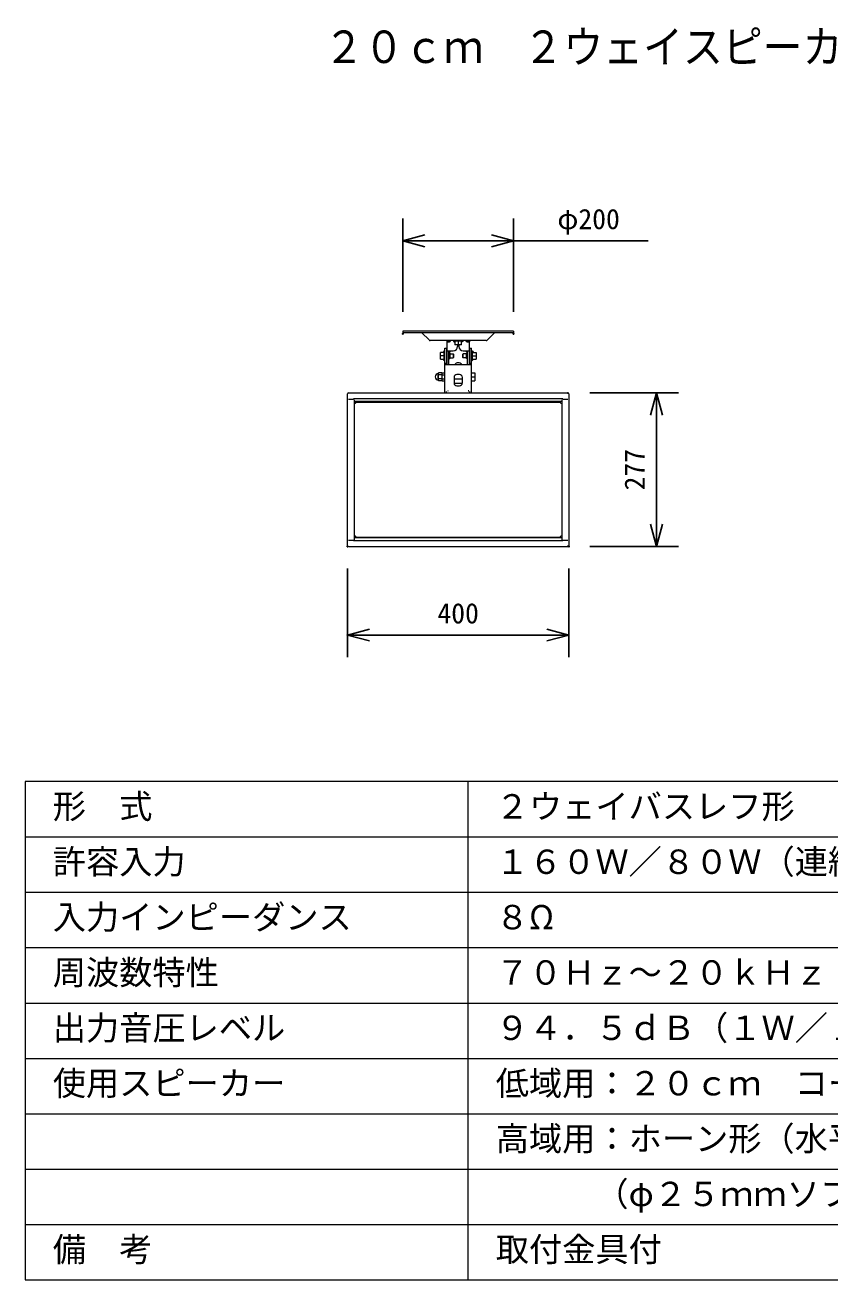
# Model space of a CAD drawing. Units: millimetres, scale not verified. Extents: x -62 to 63, y -56 to 57.
# Drawn here: x -62.5 to 10.2, y -56.5 to 56.8 of the extents above; entities that cross this region are included whole.
import ezdxf
from ezdxf.enums import TextEntityAlignment as Align

# ---------------------------------------------------------------- set-up
doc = ezdxf.new("R2010")
doc.units = ezdxf.units.MM
doc.header["$LTSCALE"] = 0.125
doc.header["$PDMODE"] = 32
doc.header["$PDSIZE"] = 0.0625
for name, color, linetype, lineweight in [('0-0_0', 7, 'Continuous', 25), ('0-1_WAKU', 1, 'Continuous', 18), ('0-4_GAIKEI', 1, 'Continuous', 18), ('0-5_SUNPO', 7, 'Continuous', 25)]:
    doc.layers.add(name, color=color, linetype=linetype, lineweight=lineweight)
doc.layers.add('0-2_MOJI1', color=7, linetype='Continuous')
doc.layers.add('0-6_DEFPOINTS', color=7, linetype='Continuous')
doc.styles.add('ＭＳ ゴシック', font='')
doc.styles.get('ＭＳ ゴシック').set_extended_font_data('MS Gothic')

# ---------------------------------------------------------------- blocks, each defined once
blk = doc.blocks.new('_OPEN30')
at = {"layer": '0-0_0'}
blk.add_line((0, 0), (-1, 0), dxfattribs=at)
blk.add_lwpolyline([(-1, 0.26795), (0, 0), (-1, -0.26795)], dxfattribs=at)
blk = doc.blocks.new('D7')
at = {"layer": '0-5_SUNPO'}
for p, q in [((-11.0483, 24.5644), (-3.0483, 24.5644)), ((-5.0483, 22.5644), (-5.0483, 12.7144)), ((-11.0483, 10.7144), (-3.0483, 10.7144))]:
    blk.add_line(p, q, dxfattribs=at)
at = {"layer": '0-6_DEFPOINTS'}
for p in [(-13.0483, 24.5644), (-13.0483, 10.7144), (-5.0483, 10.7144)]:
    blk.add_point(p, dxfattribs=at)
at = {"layer": '0-5_SUNPO', "xscale": 2, "yscale": 2}
for p, rotation in [((-5.0483, 24.5644), 90), ((-5.0483, 10.7144), 270)]:
    blk.add_blockref('_OPEN30', p, dxfattribs=dict(at, rotation=rotation))
at = {"layer": '0-5_SUNPO', "style": 'ＭＳ ゴシック'}
blk.add_text('277', height=1.833, rotation=90, dxfattribs=at).set_placement((-5.5483, 15.7644), align=Align.BOTTOM_LEFT)
blk = doc.blocks.new('D6')
at = {"layer": '0-5_SUNPO'}
for p, q in [((-32.9484, 8.7041), (-32.9484, 0.7041)), ((-12.9484, 8.7041), (-12.9484, 0.7041)), ((-14.9484, 2.7041), (-30.9484, 2.7041))]:
    blk.add_line(p, q, dxfattribs=at)
at = {"layer": '0-6_DEFPOINTS'}
for p in [(-32.9484, 10.7041), (-12.9484, 10.7041), (-32.9484, 2.7041)]:
    blk.add_point(p, dxfattribs=at)
at = {"layer": '0-5_SUNPO', "xscale": 2, "yscale": 2, "rotation": 180}
blk.add_blockref('_OPEN30', (-32.9484, 2.7041), dxfattribs=at)
at = {"layer": '0-5_SUNPO', "xscale": 2, "yscale": 2}
blk.add_blockref('_OPEN30', (-12.9484, 2.7041), dxfattribs=at)
at = {"layer": '0-5_SUNPO', "style": 'ＭＳ ゴシック'}
blk.add_text('400', height=1.833, dxfattribs=at).set_placement((-24.8234, 3.2041), align=Align.BOTTOM_LEFT)
blk = doc.blocks.new('D5')
at = {"layer": '0-5_SUNPO'}
for p, q in [((-27.9484, 31.9045), (-27.9484, 40.3045)), ((-17.9484, 31.9045), (-17.9484, 40.3045)), ((-25.9484, 38.3045), (-19.9484, 38.3045)), ((-17.9484, 38.3045), (-5.7817, 38.3045))]:
    blk.add_line(p, q, dxfattribs=at)
at = {"layer": '0-6_DEFPOINTS'}
for p in [(-17.9484, 38.3045), (-27.9484, 29.9045), (-17.9484, 29.9045)]:
    blk.add_point(p, dxfattribs=at)
at = {"layer": '0-5_SUNPO', "xscale": 2, "yscale": 2, "rotation": 180}
blk.add_blockref('_OPEN30', (-27.9484, 38.3045), dxfattribs=at)
at = {"layer": '0-5_SUNPO', "xscale": 2, "yscale": 2}
blk.add_blockref('_OPEN30', (-17.9484, 38.3045), dxfattribs=at)
at = {"layer": '0-5_SUNPO', "style": 'ＭＳ ゴシック'}
blk.add_text('φ200', height=1.833, dxfattribs=at).set_placement((-13.9901, 38.8045), align=Align.BOTTOM_LEFT)

msp = doc.modelspace()

# ---------------------------------------------------------------- linework, layer by layer
at = {"layer": '0-1_WAKU', "color": 4}
for p, q in [((62.5061, -11.4998), (-62.4939, -11.4998)), ((-22.4939, -56.4998), (-22.4939, -11.4998))]:
    msp.add_line(p, q, dxfattribs=at)
at = {"layer": '0-1_WAKU'}
for p, q in [((-62.4939, -16.4998), (62.5061, -16.4998)), ((-62.4939, -21.4998), (62.5061, -21.4998)), ((-62.4939, -26.4998), (62.5061, -26.4998)), ((-62.4939, -31.4998), (62.5061, -31.4998)), ((-62.4939, -36.4998), (62.5061, -36.4998)), ((-62.4939, -41.4998), (62.5061, -41.4998)), ((-62.4939, -46.4998), (62.5061, -46.4998)), ((-62.4939, -51.4998), (62.5061, -51.4998))]:
    msp.add_line(p, q, dxfattribs=at)
at = {"layer": '0-1_WAKU', "color": 4}
msp.add_lwpolyline([(-62.4939, -11.4998), (-62.4939, -56.4998), (62.5061, -56.4998)], dxfattribs=at)
at = {"layer": '0-4_GAIKEI', "color": 7}
for p, q in [((-28.3842, 29.1736), (-28.3842, 29.0136)), ((-18.3842, 29.1736), (-28.3842, 29.1736)), ((-18.3842, 29.0136), (-28.3842, 29.0136)), ((-26.0161, 28.3704), (-26.6592, 29.0136)), ((-20.7523, 28.3704), (-20.1092, 29.0136)), ((-19.9472, 29.0103), (-20.1124, 29.0103)), ((-19.9606, 29.0136), (-19.9606, 29.0103)), ((-19.9472, 29.0136), (-19.9472, 29.0103)), ((-18.3842, 29.1736), (-18.3842, 29.0136)), ((-20.8655, 28.3236), (-25.9029, 28.3236)), ((-24.5942, 27.6186), (-24.4342, 27.6186)), ((-24.5942, 23.5981), (-24.5942, 27.6186)), ((-24.4342, 27.6186), (-24.4342, 26.1769)), ((-24.3942, 28.1941), (-24.3942, 28.2836)), ((-24.3942, 26.1437), (-24.3942, 28.1936)), ((-24.394, 28.1936), (-24.1842, 28.1936)), ((-24.3898, 27.3936), (-23.8342, 27.3936)), ((-24.2342, 26.1436), (-24.2342, 27.3842)), ((-24.0842, 28.2936), (-24.0842, 28.3236)), ((-23.4342, 27.9236), (-23.4342, 27.7936)), ((-23.3342, 27.9236), (-23.3342, 27.7936)), ((-22.9342, 27.3936), (-22.3786, 27.3936)), ((-22.6842, 28.3236), (-22.6842, 28.2936)), ((-22.5842, 28.1936), (-22.3744, 28.1936)), ((-22.5342, 26.1436), (-22.5342, 27.3842)), ((-22.3742, 28.2836), (-22.3742, 28.1941)), ((-22.3742, 26.1437), (-22.3742, 28.1936)), ((-22.3342, 26.1769), (-22.3342, 27.6186)), ((-22.3342, 27.6186), (-22.1742, 27.6186)), ((-22.1742, 23.5981), (-22.1742, 27.6186)), ((-24.5799, 26.1436), (-22.1885, 26.1436)), ((-33.3842, 9.8275), (-33.3842, 23.4981)), ((-33.2842, 23.5981), (-13.4842, 23.5981)), ((-13.3842, 23.4981), (-13.3842, 9.8275)), ((-33.2842, 9.7275), (-13.4842, 9.7275))]:
    msp.add_line(p, q, dxfattribs=at)
at = {"layer": '0-4_GAIKEI'}
for p, q in [((-24.9942, 26.6492), (-24.9942, 27.2379)), ((-24.7171, 27.2436), (-24.9921, 27.2436)), ((-24.6442, 27.3811), (-24.7542, 27.2436)), ((-24.6442, 26.5061), (-24.6442, 27.3811)), ((-24.5942, 27.3811), (-24.6442, 27.3811)), ((-24.4329, 28.3036), (-24.4329, 28.3236)), ((-24.4329, 28.3036), (-24.1254, 28.3036)), ((-24.3944, 28.2936), (-24.2343, 28.2936)), ((-24.2342, 28.2836), (-24.2342, 28.1936)), ((-24.2337, 27.2936), (-24.1842, 27.2936)), ((-24.1192, 27.1936), (-24.1592, 27.1936)), ((-24.1254, 28.3036), (-24.1254, 28.3236)), ((-24.1192, 26.6936), (-24.1192, 27.1936)), ((-23.8217, 28.3236), (-23.8217, 28.2736)), ((-23.8217, 28.2736), (-23.6842, 28.1636)), ((-22.9467, 28.2736), (-23.8217, 28.2736)), ((-23.6842, 28.2007), (-23.6842, 27.9256)), ((-23.0899, 27.9236), (-23.6785, 27.9236)), ((-23.3842, 28.2007), (-23.3842, 27.9418)), ((-22.9467, 28.2736), (-23.0842, 28.1636)), ((-23.0842, 27.9256), (-23.0842, 28.2007)), ((-22.9467, 28.3236), (-22.9467, 28.2736)), ((-22.6492, 26.6936), (-22.6492, 27.1936)), ((-22.6092, 27.1936), (-22.6492, 27.1936)), ((-22.6429, 28.3036), (-22.6429, 28.3236)), ((-22.6429, 28.3036), (-22.3354, 28.3036)), ((-22.5842, 27.2936), (-22.5347, 27.2936)), ((-22.5342, 28.1936), (-22.5342, 28.2836)), ((-22.5341, 28.2936), (-22.3739, 28.2936)), ((-22.3354, 28.3036), (-22.3354, 28.3236)), ((-22.1742, 27.3811), (-22.1242, 27.3811)), ((-22.1242, 27.3811), (-22.1242, 26.5061)), ((-22.1242, 27.3811), (-22.0142, 27.2436)), ((-22.0513, 27.2436), (-21.7762, 27.2436)), ((-21.7742, 27.2379), (-21.7742, 26.6492)), ((-24.9921, 26.6436), (-24.7171, 26.6436)), ((-24.7171, 26.9436), (-24.976, 26.9436)), ((-24.6442, 26.5061), (-24.7542, 26.6436)), ((-24.5942, 26.5061), (-24.6442, 26.5061)), ((-24.4342, 26.2598), (-24.5942, 26.2598)), ((-24.4342, 27.1186), (-24.3942, 27.1186)), ((-24.4342, 26.7686), (-24.3942, 26.7686)), ((-24.1192, 26.6936), (-24.1592, 26.6936)), ((-24.1192, 27.1186), (-23.8254, 27.1186)), ((-24.1192, 26.7686), (-23.8254, 26.7686)), ((-23.7942, 27.0873), (-23.8255, 27.1186)), ((-23.7942, 26.7998), (-23.8255, 26.7686)), ((-23.8254, 27.1186), (-23.8254, 26.7686)), ((-23.7942, 27.0873), (-23.7942, 26.7998)), ((-22.9742, 27.0873), (-22.9429, 27.1186)), ((-22.9742, 26.7998), (-22.9742, 27.0873)), ((-22.9742, 26.7998), (-22.9429, 26.7686)), ((-22.9429, 26.7686), (-22.9429, 27.1186)), ((-22.6492, 27.1186), (-22.9429, 27.1186)), ((-22.6492, 26.7686), (-22.9429, 26.7686)), ((-22.6092, 26.6936), (-22.6492, 26.6936)), ((-22.3342, 27.1186), (-22.3742, 27.1186)), ((-22.3342, 26.7686), (-22.3742, 26.7686)), ((-22.1742, 26.2598), (-22.3342, 26.2598)), ((-22.1742, 26.5061), (-22.1242, 26.5061)), ((-22.1242, 26.5061), (-22.0142, 26.6436)), ((-22.0513, 26.9436), (-21.7924, 26.9436)), ((-22.0513, 26.6436), (-21.7762, 26.6436)), ((-25.1817, 24.7561), (-25.1817, 25.3311)), ((-25.1817, 25.3311), (-25.1692, 25.3311)), ((-25.1692, 25.3688), (-25.151, 25.4188)), ((-25.1692, 24.7183), (-25.1692, 25.3688)), ((-24.8624, 25.4188), (-25.151, 25.4188)), ((-24.8624, 25.2312), (-25.151, 25.2312)), ((-24.8624, 25.4188), (-24.8442, 25.3688)), ((-24.8442, 24.7183), (-24.8442, 25.3688)), ((-24.8259, 25.4188), (-24.8441, 25.3688)), ((-24.8259, 25.4188), (-24.6125, 25.4188)), ((-24.8259, 25.2312), (-24.6125, 25.2312)), ((-24.5942, 25.3686), (-24.6125, 25.4188)), ((-23.7592, 24.9936), (-23.7592, 24.4936)), ((-23.2592, 25.2436), (-23.5092, 25.2436)), ((-23.0092, 24.4936), (-23.0092, 24.9936)), ((-22.1742, 25.3936), (-21.8742, 25.3936)), ((-22.1742, 25.0436), (-21.8924, 25.0436)), ((-21.8742, 25.3936), (-21.8742, 24.6936)), ((-25.1817, 24.7561), (-25.1692, 24.7561)), ((-25.1692, 24.7183), (-25.151, 24.6683)), ((-24.8624, 24.8559), (-25.151, 24.8559)), ((-24.8624, 24.6683), (-25.151, 24.6683)), ((-24.8624, 24.6683), (-24.8442, 24.7183)), ((-24.8259, 24.6683), (-24.8441, 24.7183)), ((-24.8259, 24.8559), (-24.6125, 24.8559)), ((-24.8259, 24.6683), (-24.6125, 24.6683)), ((-24.5942, 24.7186), (-24.6125, 24.6683)), ((-23.0092, 24.8436), (-23.7592, 24.8436)), ((-23.0148, 24.4436), (-23.7536, 24.4436)), ((-23.5092, 24.2436), (-23.2592, 24.2436)), ((-22.1742, 24.6936), (-21.8742, 24.6936)), ((-33.2842, 23.0408), (-32.8342, 23.0408)), ((-32.8342, 23.0803), (-13.9342, 23.0803)), ((-32.7842, 22.9792), (-32.7842, 10.3407)), ((-13.9842, 22.8128), (-32.7842, 22.8128)), ((-32.7342, 22.6628), (-32.6742, 22.6628)), ((-32.7342, 10.6628), (-32.7342, 22.6628)), ((-32.6342, 22.7628), (-14.1342, 22.7628)), ((-32.6342, 22.7028), (-32.6342, 22.7628)), ((-24.4342, 23.5981), (-24.4342, 23.7244)), ((-24.2842, 23.7915), (-24.3342, 23.7915)), ((-24.2842, 23.7583), (-24.3342, 23.7583)), ((-22.4342, 23.7915), (-22.4842, 23.7915)), ((-22.4342, 23.7583), (-22.4842, 23.7583)), ((-22.3342, 23.5981), (-22.3342, 23.7244)), ((-14.1342, 22.7028), (-14.1342, 22.7628)), ((-14.0942, 22.6628), (-14.0342, 22.6628)), ((-14.0342, 22.6628), (-14.0342, 10.6628)), ((-13.9842, 10.3407), (-13.9842, 22.9792)), ((-13.9342, 23.0408), (-13.4842, 23.0408)), ((-32.7842, 20.7628), (-32.7342, 20.7628)), ((-32.7842, 20.5628), (-32.7342, 20.5628)), ((-13.9842, 20.7628), (-14.0342, 20.7628)), ((-13.9842, 20.5628), (-14.0342, 20.5628)), ((-32.7842, 12.7628), (-32.7342, 12.7628)), ((-32.7842, 12.5628), (-32.7342, 12.5628)), ((-13.9842, 12.7628), (-14.0342, 12.7628)), ((-13.9842, 12.5628), (-14.0342, 12.5628)), ((-33.2842, 10.2848), (-32.8342, 10.2848)), ((-13.9342, 10.24), (-32.8342, 10.24)), ((-13.9842, 10.5128), (-32.7842, 10.5128)), ((-32.6742, 10.6628), (-32.7342, 10.6628)), ((-32.6342, 10.5628), (-32.6342, 10.6228)), ((-32.6342, 10.5628), (-14.1342, 10.5628)), ((-14.1342, 10.5628), (-14.1342, 10.6228)), ((-14.0342, 10.6628), (-14.0942, 10.6628)), ((-13.9342, 10.2848), (-13.4842, 10.2848))]:
    msp.add_line(p, q, dxfattribs=at)
at = {"layer": '0-4_GAIKEI', "color": 7}
for points in [[(-24.394, 28.1936), (-24.3941, 28.1937), (-24.3942, 28.1941)], [(-22.3742, 28.1941), (-22.3742, 28.1937), (-22.3744, 28.1936)]]:
    msp.add_lwpolyline(points, dxfattribs=at)
for centre, radius, start, end in [((-25.9029, 28.4836), 0.16, 225, 270), ((-20.8655, 28.4836), 0.16, 270, 315), ((-24.1842, 28.2936), 0.1, 270, 0), ((-23.8342, 27.7936), 0.4, 270, 0), ((-22.9342, 27.7936), 0.4, 180, 270), ((-22.5842, 28.2936), 0.1, 180, 270), ((-33.2842, 23.4981), 0.1, 90, 180), ((-13.4842, 23.4981), 0.1, 0, 90), ((-33.2842, 9.8275), 0.1, 180, 270), ((-13.4842, 9.8275), 0.1, 270, 0)]:
    msp.add_arc(centre, radius, start, end, dxfattribs=at)
at = {"layer": '0-4_GAIKEI'}
for centre, radius, start, end in [((-24.5942, 28.2836), 0.2, 0, 5.76158), ((-24.5942, 28.2836), 0.36, 0, 3.19658), ((-24.1592, 27.2686), 0.075, 180, 270), ((-24.1842, 27.3936), 0.1, 270, 0), ((-22.5842, 27.3936), 0.1, 180, 270), ((-22.6092, 27.2686), 0.075, 270, 360), ((-22.1742, 28.2836), 0.36, 176.80342, 180), ((-22.1742, 28.2836), 0.2, 174.23842, 180), ((-24.1592, 26.6186), 0.075, 90, 180), ((-23.3842, 25.9436), 0.375, 32.30235, 147.69765), ((-22.6092, 26.6186), 0.075, 0, 90), ((-25.1817, 25.0436), 0.2875, 90, 270), ((-23.5092, 24.9936), 0.25, 90, 180), ((-23.2592, 24.9936), 0.25, 0, 90), ((-23.5092, 24.4936), 0.25, 180, 270), ((-23.2592, 24.4936), 0.25, 270, 0), ((-32.6742, 22.7028), 0.04, 270, 0), ((-14.0942, 22.7028), 0.04, 180, 270), ((-32.6742, 10.6228), 0.04, 0, 90), ((-14.0942, 10.6228), 0.04, 90, 180)]:
    msp.add_arc(centre, radius, start, end, dxfattribs=at)

# ---------------------------------------------------------------- block references
at = {"layer": '0-5_SUNPO'}
for name in ['D5', 'D7', 'D6']:
    msp.add_blockref(name, (-0.4358, -0.9766), dxfattribs=at)

# ---------------------------------------------------------------- texts
at = {"layer": '0-2_MOJI1', "style": 'ＭＳ ゴシック', "width": 0.9}
msp.add_text('２０ｃｍ\u3000２ウェイスピーカー（天井取付金具付）', height=2.933, dxfattribs=at).set_placement((-35.4939, 52.5002), align=Align.BOTTOM_LEFT)
at = {"layer": '0-2_MOJI1', "style": 'ＭＳ ゴシック'}
for s, p in [('形\u3000式', (-59.9939, -15.4998)), ('２ウェイバスレフ形', (-19.9939, -15.4998)), ('許容入力', (-59.9939, -20.4998)), ('１６０Ｗ／８０Ｗ（連続プログラム／ＲＭＳ）', (-19.9939, -20.4998)), ('入力インピーダンス', (-59.9939, -25.4998)), ('８Ω', (-19.9939, -25.4998)), ('周波数特性', (-59.9939, -30.4998)), ('７０Ｈｚ～２０ｋＨｚ', (-19.9939, -30.4998)), ('出力音圧レベル', (-59.9939, -35.4998)), ('９４．５ｄＢ（１Ｗ／１ｍ）', (-19.9939, -35.4998)), ('使用スピーカー', (-59.9939, -40.4998)), ('低域用：２０ｃｍ\u3000コーン形', (-19.9939, -40.4998)), ('高域用：ホーン形（水平６０°×垂直６０°）', (-19.9939, -45.4998)), ('\u3000\u3000\u3000（φ２５ｍｍソフトドームツィーター）', (-19.9939, -50.4998)), ('備\u3000考', (-59.9939, -55.4998)), ('取付金具付', (-19.9939, -55.4998))]:
    msp.add_text(s, height=2.199, dxfattribs=at).set_placement(p, align=Align.BOTTOM_LEFT)

doc.saveas('drawing.dxf')
